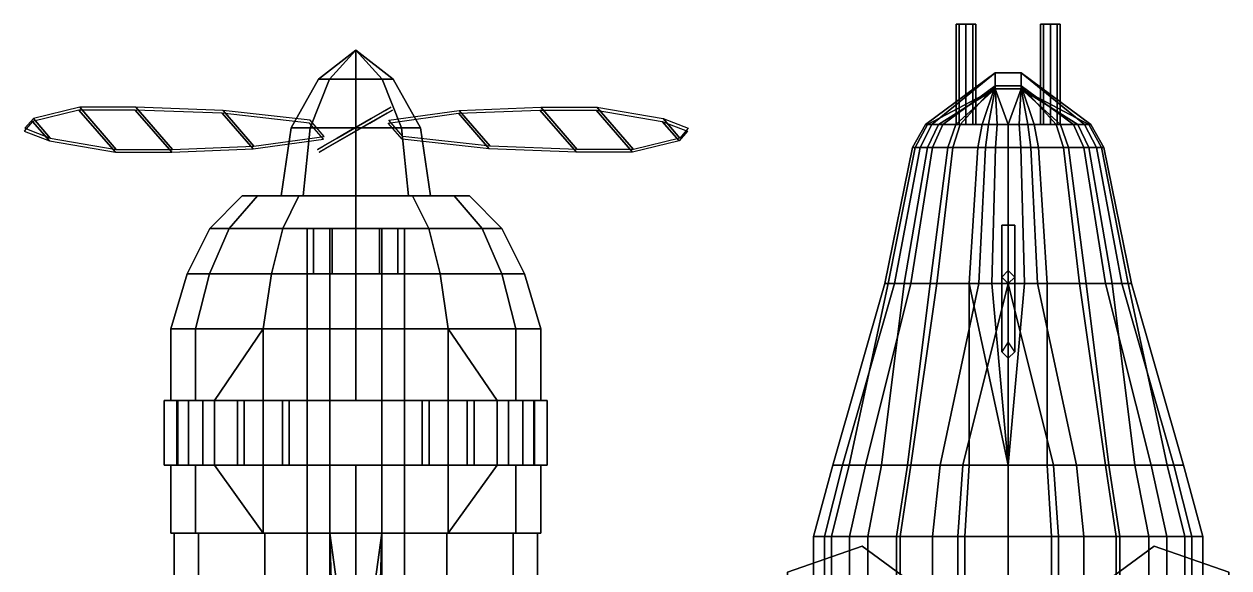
# Model space of a CAD drawing. Header units: millimetres. Extents: x -7.7 to 7.7, y -4.8 to 27.8.
# Drawn here: x -3.032 to 0.68, y 3.383 to 5.06 of the extents above; entities that cross this region are included whole.
import ezdxf

# ---------------------------------------------------------------- set-up
doc = ezdxf.new("R2010")
doc.units = ezdxf.units.MM
for name, color, linetype in [('blades', 2, 'Continuous'), ('prop', 1, 'Continuous'), ('wing1', 5, 'Continuous'), ('wing2', 1, 'Continuous')]:
    doc.layers.add(name, color=color, linetype=linetype)

msp = doc.modelspace()

# ---------------------------------------------------------------- linework, layer by layer
for points in [[(-0.1512, 5.06, -0.0488), (-0.16, 5.06, -0.07), (-0.16, 4.75, -0.07), (-0.1512, 4.75, -0.0488)], [(-0.16, 5.06, -0.07), (-0.1512, 5.06, -0.0912), (-0.1512, 4.75, -0.0912), (-0.16, 4.75, -0.07)], [(-0.1512, 5.06, -0.0488), (-0.13, 5.06, -0.1), (-0.1512, 5.06, -0.0912), (-0.16, 5.06, -0.07)], [(-0.13, 5.06, -0.04), (-0.1512, 5.06, -0.0488), (-0.1512, 4.75, -0.0488), (-0.13, 4.75, -0.04)], [(-0.1512, 5.06, -0.0912), (-0.13, 5.06, -0.1), (-0.13, 4.75, -0.1), (-0.1512, 4.75, -0.0912)], [(-0.13, 5.06, -0.04), (-0.1088, 5.06, -0.0912), (-0.13, 5.06, -0.1), (-0.1512, 5.06, -0.0488)], [(-0.1088, 5.06, -0.0488), (-0.13, 5.06, -0.04), (-0.13, 4.75, -0.04), (-0.1088, 4.75, -0.0488)], [(-0.13, 5.06, -0.1), (-0.1088, 5.06, -0.0912), (-0.1088, 4.75, -0.0912), (-0.13, 4.75, -0.1)], [(-0.1088, 5.06, -0.0488), (-0.1, 5.06, -0.07), (-0.1088, 5.06, -0.0912), (-0.13, 5.06, -0.04)], [(-0.1, 5.06, -0.07), (-0.1088, 5.06, -0.0488), (-0.1088, 4.75, -0.0488), (-0.1, 4.75, -0.07)], [(-0.1088, 5.06, -0.0912), (-0.1, 5.06, -0.07), (-0.1, 4.75, -0.07), (-0.1088, 4.75, -0.0912)], [(0.1088, 5.06, -0.0488), (0.1, 5.06, -0.07), (0.1, 4.75, -0.07), (0.1088, 4.75, -0.0488)], [(0.1, 5.06, -0.07), (0.1088, 5.06, -0.0912), (0.1088, 4.75, -0.0912), (0.1, 4.75, -0.07)], [(0.1088, 5.06, -0.0488), (0.13, 5.06, -0.1), (0.1088, 5.06, -0.0912), (0.1, 5.06, -0.07)], [(0.13, 5.06, -0.04), (0.1088, 5.06, -0.0488), (0.1088, 4.75, -0.0488), (0.13, 4.75, -0.04)], [(0.1088, 5.06, -0.0912), (0.13, 5.06, -0.1), (0.13, 4.75, -0.1), (0.1088, 4.75, -0.0912)], [(0.13, 5.06, -0.04), (0.1512, 5.06, -0.0912), (0.13, 5.06, -0.1), (0.1088, 5.06, -0.0488)], [(0.1512, 5.06, -0.0488), (0.13, 5.06, -0.04), (0.13, 4.75, -0.04), (0.1512, 4.75, -0.0488)], [(0.13, 5.06, -0.1), (0.1512, 5.06, -0.0912), (0.1512, 4.75, -0.0912), (0.13, 4.75, -0.1)], [(0.1512, 5.06, -0.0488), (0.16, 5.06, -0.07), (0.1512, 5.06, -0.0912), (0.13, 5.06, -0.04)], [(0.16, 5.06, -0.07), (0.1512, 5.06, -0.0488), (0.1512, 4.75, -0.0488), (0.16, 4.75, -0.07)], [(0.1512, 5.06, -0.0912), (0.16, 5.06, -0.07), (0.16, 4.75, -0.07), (0.1512, 4.75, -0.0912)], [(-0.04, 4.91, 0.05), (-0.04, 4.91, -0.11), (-0.255, 4.75, -0.1205), (-0.255, 4.75, -0.017)], [(-0.255, 4.75, -0.1205), (-0.04, 4.91, -0.11), (-0.04, 4.91, -0.11), (-0.2348, 4.75, -0.2068)], [(-0.2483, 4.75, 0.0463), (-0.04, 4.86, 0.15), (-0.04, 4.91, 0.05), (-0.255, 4.75, -0.017)], [(-0.04, 4.91, -0.11), (-0.04, 4.87, -0.24), (-0.2013, 4.75, -0.27), (-0.2348, 4.75, -0.2068)], [(0.04, 4.86, 0.15), (0.04, 4.91, 0.05), (-0.04, 4.91, 0.05), (-0.04, 4.86, 0.15)], [(0.04, 4.91, 0.05), (0.04, 4.91, -0.11), (-0.04, 4.91, -0.11), (-0.04, 4.91, 0.05)], [(0.04, 4.91, -0.11), (0.04, 4.87, -0.24), (-0.04, 4.87, -0.24), (-0.04, 4.91, -0.11)], [(0.2013, 4.75, -0.27), (0.04, 4.87, -0.24), (0.04, 4.91, -0.11), (0.2348, 4.75, -0.2067)], [(0.2348, 4.75, -0.2068), (0.04, 4.91, -0.11), (0.04, 4.91, -0.11), (0.255, 4.75, -0.1205)], [(0.255, 4.75, -0.017), (0.255, 4.75, -0.1205), (0.04, 4.91, -0.11), (0.04, 4.91, 0.05)], [(0.2483, 4.75, 0.0463), (0.255, 4.75, -0.017), (0.04, 4.91, 0.05), (0.04, 4.86, 0.15)], [(-0.04, 4.87, -0.24), (-0.1476, 4.75, -0.3275), (-0.2013, 4.75, -0.27), (-0.04, 4.87, -0.24)], [(-0.04, 4.87, -0.24), (-0.0805, 4.75, -0.3792), (-0.1476, 4.75, -0.3275), (-0.04, 4.87, -0.24)], [(-0.04, 4.87, -0.24), (-0.0336, 4.75, -0.3965), (-0.0805, 4.75, -0.3792), (-0.04, 4.87, -0.24)], [(0.04, 4.87, -0.24), (0.0335, 4.75, -0.3965), (-0.0336, 4.75, -0.3965), (-0.04, 4.87, -0.24)], [(0.04, 4.87, -0.24), (0.0805, 4.75, -0.3792), (0.0335, 4.75, -0.3965), (0.04, 4.87, -0.24)], [(0.04, 4.87, -0.24), (0.1476, 4.75, -0.3275), (0.0805, 4.75, -0.3792), (0.04, 4.87, -0.24)], [(0.04, 4.87, -0.24), (0.2013, 4.75, -0.27), (0.1476, 4.75, -0.3275), (0.04, 4.87, -0.24)], [(-0.2483, 4.75, 0.0463), (-0.2147, 4.75, 0.121), (-0.04, 4.86, 0.15), (-0.2483, 4.75, 0.0463)], [(-0.2147, 4.75, 0.121), (-0.161, 4.75, 0.19), (-0.04, 4.86, 0.15), (-0.2147, 4.75, 0.121)], [(-0.161, 4.75, 0.19), (-0.0604, 4.75, 0.2418), (-0.04, 4.86, 0.15), (-0.161, 4.75, 0.19)], [(-0.0604, 4.75, 0.2417), (0, 4.75, 0.2532), (-0.04, 4.86, 0.15), (-0.0604, 4.75, 0.2417)], [(0, 4.75, 0.2532), (0.04, 4.86, 0.15), (-0.04, 4.86, 0.15), (0, 4.75, 0.2532)], [(0, 4.75, 0.2532), (0.0604, 4.75, 0.2418), (0.04, 4.86, 0.15), (0, 4.75, 0.2532)], [(0.0604, 4.75, 0.2418), (0.161, 4.75, 0.19), (0.04, 4.86, 0.15), (0.0604, 4.75, 0.2418)], [(0.161, 4.75, 0.19), (0.2147, 4.75, 0.121), (0.04, 4.86, 0.15), (0.161, 4.75, 0.19)], [(0.2147, 4.75, 0.121), (0.2483, 4.75, 0.0463), (0.04, 4.86, 0.15), (0.2147, 4.75, 0.121)], [(-0.2949, 4.68, -0.123), (-0.255, 4.75, -0.1205), (-0.2348, 4.75, -0.2067), (-0.2716, 4.68, -0.2226)], [(-0.2949, 4.68, -0.0034), (-0.255, 4.75, -0.017), (-0.255, 4.75, -0.1205), (-0.2949, 4.68, -0.123)], [(-0.2871, 4.68, 0.0696), (-0.2483, 4.75, 0.0463), (-0.255, 4.75, -0.017), (-0.2949, 4.68, -0.0034)], [(-0.2483, 4.68, 0.1559), (-0.2147, 4.75, 0.121), (-0.2483, 4.75, 0.0463), (-0.2871, 4.68, 0.0696)], [(-0.2716, 4.68, -0.2226), (-0.2348, 4.75, -0.2067), (-0.2013, 4.75, -0.27), (-0.2328, 4.68, -0.2956)], [(-0.1862, 4.68, 0.2356), (-0.161, 4.75, 0.19), (-0.2147, 4.75, 0.121), (-0.2483, 4.68, 0.1559)], [(-0.2328, 4.68, -0.2956), (-0.2013, 4.75, -0.27), (-0.1476, 4.75, -0.3275), (-0.1707, 4.68, -0.362)], [(-0.0698, 4.68, 0.2954), (-0.0604, 4.75, 0.2417), (-0.161, 4.75, 0.19), (-0.1862, 4.68, 0.2356)], [(-0.1707, 4.68, -0.362), (-0.1476, 4.75, -0.3275), (-0.0805, 4.75, -0.3792), (-0.0931, 4.68, -0.4218)], [(-0.0931, 4.68, -0.4218), (-0.0805, 4.75, -0.3792), (-0.0336, 4.75, -0.3965), (-0.0388, 4.68, -0.4417)], [(0, 4.68, 0.3086), (0, 4.75, 0.2533), (-0.0604, 4.75, 0.2417), (-0.0698, 4.68, 0.2954)], [(-0.0388, 4.68, -0.4417), (-0.0336, 4.75, -0.3965), (0.0335, 4.75, -0.3965), (0.0388, 4.68, -0.4417)], [(0.0698, 4.68, 0.2954), (0.0604, 4.75, 0.2418), (0, 4.75, 0.2533), (0, 4.68, 0.3086)], [(0.0388, 4.68, -0.4417), (0.0335, 4.75, -0.3965), (0.0805, 4.75, -0.3792), (0.0931, 4.68, -0.4218)], [(0.1862, 4.68, 0.2356), (0.161, 4.75, 0.19), (0.0604, 4.75, 0.2418), (0.0698, 4.68, 0.2954)], [(0.0931, 4.68, -0.4218), (0.0805, 4.75, -0.3792), (0.1476, 4.75, -0.3275), (0.1707, 4.68, -0.362)], [(0.1707, 4.68, -0.362), (0.1476, 4.75, -0.3275), (0.2013, 4.75, -0.27), (0.2328, 4.68, -0.2956)], [(0.2483, 4.68, 0.1559), (0.2147, 4.75, 0.121), (0.161, 4.75, 0.19), (0.1862, 4.68, 0.2356)], [(0.2328, 4.68, -0.2956), (0.2013, 4.75, -0.27), (0.2348, 4.75, -0.2067), (0.2716, 4.68, -0.2226)], [(0.2871, 4.68, 0.0696), (0.2483, 4.75, 0.0463), (0.2147, 4.75, 0.121), (0.2483, 4.68, 0.1559)], [(0.2716, 4.68, -0.2226), (0.2348, 4.75, -0.2067), (0.255, 4.75, -0.1205), (0.2949, 4.68, -0.123)], [(0.2949, 4.68, -0.0034), (0.255, 4.75, -0.017), (0.2483, 4.75, 0.0463), (0.2871, 4.68, 0.0696)], [(0.2949, 4.68, -0.123), (0.255, 4.75, -0.1205), (0.255, 4.75, -0.017), (0.2949, 4.68, -0.0034)], [(-0.2949, 4.68, -0.0034), (-0.38, 4.26, 0.04), (-0.37, 4.26, 0.15), (-0.2871, 4.68, 0.0696)], [(-0.2949, 4.68, -0.123), (-0.38, 4.26, -0.14), (-0.38, 4.26, 0.04), (-0.2949, 4.68, -0.0034)], [(-0.2716, 4.68, -0.2226), (-0.35, 4.26, -0.29), (-0.38, 4.26, -0.14), (-0.2949, 4.68, -0.123)], [(-0.2871, 4.68, 0.0696), (-0.37, 4.26, 0.15), (-0.32, 4.26, 0.28), (-0.2483, 4.68, 0.1559)], [(-0.2328, 4.68, -0.2956), (-0.3, 4.26, -0.4), (-0.35, 4.26, -0.29), (-0.2716, 4.68, -0.2226)], [(-0.2483, 4.68, 0.1559), (-0.32, 4.26, 0.28), (-0.24, 4.26, 0.4), (-0.1862, 4.68, 0.2356)], [(-0.1707, 4.68, -0.362), (-0.22, 4.26, -0.5), (-0.3, 4.26, -0.4), (-0.2328, 4.68, -0.2956)], [(-0.1862, 4.68, 0.2356), (-0.24, 4.26, 0.4), (-0.09, 4.26, 0.49), (-0.0698, 4.68, 0.2954)], [(-0.0931, 4.68, -0.4218), (-0.12, 4.26, -0.59), (-0.22, 4.26, -0.5), (-0.1707, 4.68, -0.362)], [(-0.0388, 4.68, -0.4417), (-0.05, 4.26, -0.62), (-0.12, 4.26, -0.59), (-0.0931, 4.68, -0.4218)], [(-0.0698, 4.68, 0.2954), (-0.09, 4.26, 0.49), (0, 4.26, 0.51), (0, 4.68, 0.3086)], [(0.0388, 4.68, -0.4417), (0.05, 4.26, -0.62), (-0.05, 4.26, -0.62), (-0.0388, 4.68, -0.4417)], [(0, 4.68, 0.3086), (0, 4.26, 0.51), (0.09, 4.26, 0.49), (0.0698, 4.68, 0.2954)], [(0.0931, 4.68, -0.4218), (0.12, 4.26, -0.59), (0.05, 4.26, -0.62), (0.0388, 4.68, -0.4417)], [(0.0698, 4.68, 0.2954), (0.09, 4.26, 0.49), (0.24, 4.26, 0.4), (0.1862, 4.68, 0.2356)], [(0.1707, 4.68, -0.362), (0.22, 4.26, -0.5), (0.12, 4.26, -0.59), (0.0931, 4.68, -0.4218)], [(0.2328, 4.68, -0.2956), (0.3, 4.26, -0.4), (0.22, 4.26, -0.5), (0.1707, 4.68, -0.362)], [(0.1862, 4.68, 0.2356), (0.24, 4.26, 0.4), (0.32, 4.26, 0.28), (0.2483, 4.68, 0.1559)], [(0.2716, 4.68, -0.2226), (0.35, 4.26, -0.29), (0.3, 4.26, -0.4), (0.2328, 4.68, -0.2956)], [(0.2483, 4.68, 0.1559), (0.32, 4.26, 0.28), (0.37, 4.26, 0.15), (0.2871, 4.68, 0.0696)], [(0.2949, 4.68, -0.123), (0.38, 4.26, -0.14), (0.35, 4.26, -0.29), (0.2716, 4.68, -0.2226)], [(0.2871, 4.68, 0.0696), (0.37, 4.26, 0.15), (0.38, 4.26, 0.04), (0.2949, 4.68, -0.0034)], [(0.2949, 4.68, -0.0034), (0.38, 4.26, 0.04), (0.38, 4.26, -0.14), (0.2949, 4.68, -0.123)], [(0, 4.44, 0.69), (-0.02, 4.44, 0.67), (-0.02, 4.05, 0.67), (0, 4.03, 0.69)], [(-0.02, 4.44, 0.67), (0, 4.44, 0.65), (0, 4.08, 0.65), (-0.02, 4.05, 0.67)], [(0.02, 4.44, 0.67), (0, 4.44, 0.65), (-0.02, 4.44, 0.67), (0, 4.44, 0.69)], [(0.02, 4.44, 0.67), (0, 4.44, 0.69), (0, 4.03, 0.69), (0.02, 4.05, 0.67)], [(0, 4.44, 0.65), (0.02, 4.44, 0.67), (0.02, 4.05, 0.67), (0, 4.08, 0.65)], [(0, 4.3, 0.49), (-0.02, 4.28, 0.48), (-0.02, 4.28, 0.67), (0, 4.3, 0.65)], [(-0.02, 4.28, 0.48), (0, 4.26, 0.51), (0, 4.26, 0.65), (-0.02, 4.28, 0.67)], [(0.02, 4.28, 0.48), (0, 4.3, 0.49), (0, 4.3, 0.65), (0.02, 4.28, 0.67)], [(0, 4.26, 0.51), (0.02, 4.28, 0.48), (0.02, 4.28, 0.67), (0, 4.26, 0.65)], [(-0.38, 4.26, -0.14), (-0.54, 3.7, -0.1022), (-0.54, 3.7, 0.3983), (-0.38, 4.26, 0.04)], [(-0.35, 4.26, -0.29), (-0.51, 3.7, -0.2403), (-0.54, 3.7, -0.1022), (-0.38, 4.26, -0.14)], [(-0.38, 4.26, 0.04), (-0.54, 3.7, 0.3983), (-0.49, 3.7, 0.5623), (-0.37, 4.26, 0.15)], [(-0.3, 4.26, -0.4), (-0.44, 3.7, -0.4042), (-0.51, 3.7, -0.2403), (-0.35, 4.26, -0.29)], [(-0.37, 4.26, 0.15), (-0.49, 3.7, 0.5623), (-0.39, 3.7, 0.7435), (-0.32, 4.26, 0.28)], [(-0.22, 4.26, -0.5), (-0.3, 3.7, -0.5682), (-0.44, 3.7, -0.4042), (-0.3, 4.26, -0.4)], [(-0.32, 4.26, 0.28), (-0.39, 3.7, 0.7435), (-0.31, 3.7, 0.8385), (-0.24, 4.26, 0.4)], [(-0.24, 4.26, 0.4), (-0.31, 3.7, 0.8385), (-0.21, 3.7, 0.8989), (-0.09, 4.26, 0.49)], [(-0.12, 4.26, -0.59), (-0.12, 3.7, -0.6804), (-0.3, 3.7, -0.5682), (-0.22, 4.26, -0.5)], [(-0.09, 4.26, 0.49), (-0.21, 3.7, 0.8989), (-0.14, 3.7, 0.9248), (0, 4.26, 0.51)], [(0, 4.26, 0.51), (-0.14, 3.7, 0.9248), (0, 3.7, 0.9507), (0, 4.26, 0.51)], [(-0.12, 4.26, -0.59), (0, 3.7, -0.689), (-0.12, 3.7, -0.6804), (-0.12, 4.26, -0.59)], [(-0.12, 4.26, -0.59), (-0.05, 4.26, -0.62), (0, 3.7, -0.689), (-0.12, 4.26, -0.59)], [(-0.05, 4.26, -0.62), (0.05, 4.26, -0.62), (0, 3.7, -0.689), (-0.05, 4.26, -0.62)], [(0.12, 4.26, -0.59), (0.12, 3.7, -0.6804), (0, 3.7, -0.689), (0.05, 4.26, -0.62)], [(0, 4.26, 0.51), (0.14, 3.7, 0.9248), (0.21, 3.7, 0.8989), (0.09, 4.26, 0.49)], [(0, 4.26, 0.51), (0, 3.7, 0.9507), (0.14, 3.7, 0.9248), (0, 4.26, 0.51)], [(0.09, 4.26, 0.49), (0.21, 3.7, 0.8989), (0.31, 3.7, 0.8385), (0.24, 4.26, 0.4)], [(0.22, 4.26, -0.5), (0.3, 3.7, -0.5682), (0.12, 3.7, -0.6804), (0.12, 4.26, -0.59)], [(0.3, 4.26, -0.4), (0.44, 3.7, -0.4042), (0.3, 3.7, -0.5682), (0.22, 4.26, -0.5)], [(0.24, 4.26, 0.4), (0.31, 3.7, 0.8385), (0.39, 3.7, 0.7435), (0.32, 4.26, 0.28)], [(0.35, 4.26, -0.29), (0.51, 3.7, -0.2403), (0.44, 3.7, -0.4042), (0.3, 4.26, -0.4)], [(0.32, 4.26, 0.28), (0.39, 3.7, 0.7435), (0.49, 3.7, 0.5623), (0.37, 4.26, 0.15)], [(0.38, 4.26, -0.14), (0.54, 3.7, -0.1022), (0.51, 3.7, -0.2403), (0.35, 4.26, -0.29)], [(0.37, 4.26, 0.15), (0.49, 3.7, 0.5623), (0.54, 3.7, 0.3983), (0.38, 4.26, 0.04)], [(0.38, 4.26, 0.04), (0.54, 3.7, 0.3983), (0.54, 3.7, -0.1022), (0.38, 4.26, -0.14)], [(-0.5994, 3.48, 0.4072), (-0.54, 3.7, 0.3983), (-0.54, 3.7, -0.1022), (-0.5994, 3.48, -0.1177)], [(-0.5994, 3.48, -0.1177), (-0.54, 3.7, -0.1022), (-0.51, 3.7, -0.2403), (-0.5661, 3.48, -0.2625)], [(-0.5439, 3.48, 0.5792), (-0.49, 3.7, 0.5623), (-0.54, 3.7, 0.3983), (-0.5994, 3.48, 0.4072)], [(-0.5661, 3.48, -0.2625), (-0.51, 3.7, -0.2403), (-0.44, 3.7, -0.4042), (-0.4884, 3.48, -0.4344)], [(-0.4329, 3.48, 0.7692), (-0.39, 3.7, 0.7435), (-0.49, 3.7, 0.5623), (-0.5439, 3.48, 0.5792)], [(-0.4884, 3.48, -0.4344), (-0.44, 3.7, -0.4042), (-0.3, 3.7, -0.5682), (-0.333, 3.48, -0.6064)], [(-0.3441, 3.48, 0.8688), (-0.31, 3.7, 0.8385), (-0.39, 3.7, 0.7435), (-0.4329, 3.48, 0.7692)], [(-0.2331, 3.48, 0.9322), (-0.21, 3.7, 0.8989), (-0.31, 3.7, 0.8385), (-0.3441, 3.48, 0.8688)], [(-0.333, 3.48, -0.6064), (-0.3, 3.7, -0.5682), (-0.12, 3.7, -0.6804), (-0.1332, 3.48, -0.724)], [(-0.1554, 3.48, 0.9593), (-0.14, 3.7, 0.9248), (-0.21, 3.7, 0.8989), (-0.2331, 3.48, 0.9322)], [(0, 3.48, 0.9865), (0, 3.7, 0.9507), (-0.14, 3.7, 0.9248), (-0.1554, 3.48, 0.9593)], [(-0.1332, 3.48, -0.724), (-0.12, 3.7, -0.6804), (0, 3.7, -0.689), (0, 3.48, -0.7331)], [(0, 3.48, -0.7331), (0, 3.7, -0.689), (0.12, 3.7, -0.6804), (0.1332, 3.48, -0.724)], [(0.1554, 3.48, 0.9593), (0.14, 3.7, 0.9248), (0, 3.7, 0.9507), (0, 3.48, 0.9865)], [(0.1332, 3.48, -0.724), (0.12, 3.7, -0.6804), (0.3, 3.7, -0.5682), (0.333, 3.48, -0.6064)], [(0.2331, 3.48, 0.9322), (0.21, 3.7, 0.8989), (0.14, 3.7, 0.9248), (0.1554, 3.48, 0.9593)], [(0.3441, 3.48, 0.8688), (0.31, 3.7, 0.8385), (0.21, 3.7, 0.8989), (0.2331, 3.48, 0.9322)], [(0.333, 3.48, -0.6064), (0.3, 3.7, -0.5682), (0.44, 3.7, -0.4042), (0.4884, 3.48, -0.4344)], [(0.4329, 3.48, 0.7692), (0.39, 3.7, 0.7435), (0.31, 3.7, 0.8385), (0.3441, 3.48, 0.8688)], [(0.5439, 3.48, 0.5792), (0.49, 3.7, 0.5623), (0.39, 3.7, 0.7435), (0.4329, 3.48, 0.7692)], [(0.4884, 3.48, -0.4344), (0.44, 3.7, -0.4042), (0.51, 3.7, -0.2403), (0.5661, 3.48, -0.2625)], [(0.5994, 3.48, 0.4072), (0.54, 3.7, 0.3983), (0.49, 3.7, 0.5623), (0.5439, 3.48, 0.5792)], [(0.5661, 3.48, -0.2625), (0.51, 3.7, -0.2403), (0.54, 3.7, -0.1022), (0.5994, 3.48, -0.1177)], [(0.5994, 3.48, -0.1177), (0.54, 3.7, -0.1022), (0.54, 3.7, 0.3983), (0.5994, 3.48, 0.4072)], [(-0.5994, 3.48, -0.1177), (-0.5994, 2.99, -0.13), (-0.5994, 2.99, 0.45), (-0.5994, 3.48, 0.4072)], [(-0.5661, 3.48, -0.2625), (-0.5661, 2.99, -0.29), (-0.5994, 2.99, -0.13), (-0.5994, 3.48, -0.1177)], [(-0.5994, 3.48, 0.4072), (-0.5994, 2.99, 0.45), (-0.5439, 2.99, 0.64), (-0.5439, 3.48, 0.5792)], [(-0.4884, 3.48, -0.4344), (-0.4884, 2.99, -0.48), (-0.5661, 2.99, -0.29), (-0.5661, 3.48, -0.2625)], [(-0.5439, 3.48, 0.5792), (-0.5439, 2.99, 0.64), (-0.4329, 2.99, 0.85), (-0.4329, 3.48, 0.7692)], [(-0.333, 3.48, -0.6064), (-0.333, 2.99, -0.67), (-0.4884, 2.99, -0.48), (-0.4884, 3.48, -0.4344)], [(-0.4329, 3.48, 0.7692), (-0.4329, 2.99, 0.85), (-0.3441, 2.99, 0.96), (-0.3441, 3.48, 0.8688)], [(-0.3441, 3.48, 0.8688), (-0.3441, 2.99, 0.96), (-0.2331, 2.99, 1.03), (-0.2331, 3.48, 0.9322)], [(-0.1332, 3.48, -0.724), (-0.1332, 2.99, -0.8), (-0.333, 2.99, -0.67), (-0.333, 3.48, -0.6064)], [(-0.2331, 3.48, 0.9322), (-0.2331, 2.99, 1.03), (-0.1554, 2.99, 1.06), (-0.1554, 3.48, 0.9593)], [(-0.1554, 3.48, 0.9593), (-0.1554, 2.99, 1.06), (0, 2.99, 1.09), (0, 3.48, 0.9865)], [(0, 3.48, -0.7331), (0, 2.99, -0.81), (-0.1332, 2.99, -0.8), (-0.1332, 3.48, -0.724)], [(0.1332, 3.48, -0.724), (0.1332, 2.99, -0.8), (0, 2.99, -0.81), (0, 3.48, -0.7331)], [(0, 3.48, 0.9865), (0, 2.99, 1.09), (0.1554, 2.99, 1.06), (0.1554, 3.48, 0.9593)], [(0.333, 3.48, -0.6064), (0.333, 2.99, -0.67), (0.1332, 2.99, -0.8), (0.1332, 3.48, -0.724)], [(0.1554, 3.48, 0.9593), (0.1554, 2.99, 1.06), (0.2331, 2.99, 1.03), (0.2331, 3.48, 0.9322)], [(0.2331, 3.48, 0.9322), (0.2331, 2.99, 1.03), (0.3441, 2.99, 0.96), (0.3441, 3.48, 0.8688)], [(0.4884, 3.48, -0.4344), (0.4884, 2.99, -0.48), (0.333, 2.99, -0.67), (0.333, 3.48, -0.6064)], [(0.3441, 3.48, 0.8688), (0.3441, 2.99, 0.96), (0.4329, 2.99, 0.85), (0.4329, 3.48, 0.7692)], [(0.4329, 3.48, 0.7692), (0.4329, 2.99, 0.85), (0.5439, 2.99, 0.64), (0.5439, 3.48, 0.5792)], [(0.5661, 3.48, -0.2625), (0.5661, 2.99, -0.29), (0.4884, 2.99, -0.48), (0.4884, 3.48, -0.4344)], [(0.5439, 3.48, 0.5792), (0.5439, 2.99, 0.64), (0.5994, 2.99, 0.45), (0.5994, 3.48, 0.4072)], [(0.5994, 3.48, -0.1177), (0.5994, 2.99, -0.13), (0.5661, 2.99, -0.29), (0.5661, 3.48, -0.2625)], [(0.5994, 3.48, 0.4072), (0.5994, 2.99, 0.45), (0.5994, 2.99, -0.13), (0.5994, 3.48, -0.1177)]]:
    msp.add_3dface(points)
at = {"layer": 'blades'}
for points in [[(-2.7505, 4.665, -0.5575), (-2.863, 4.795, -0.3625), (-3.0059, 4.76, -0.515), (-2.954, 4.7, -0.605)], [(-2.748, 4.6737, -0.5618), (-2.8605, 4.8037, -0.3668), (-3.0034, 4.7687, -0.5193), (-2.9515, 4.7087, -0.6093)], [(-2.5772, 4.665, -0.4575), (-2.6898, 4.795, -0.2625), (-2.863, 4.795, -0.3625), (-2.7505, 4.665, -0.5575)], [(-2.5747, 4.6737, -0.4618), (-2.6873, 4.8037, -0.2668), (-2.8605, 4.8037, -0.3668), (-2.748, 4.6737, -0.5618)], [(-2.3261, 4.675, -0.2925), (-2.4214, 4.785, -0.1275), (-2.6898, 4.795, -0.2625), (-2.5772, 4.665, -0.4575)], [(-2.3236, 4.6837, -0.2968), (-2.4189, 4.7937, -0.1318), (-2.6873, 4.8037, -0.2668), (-2.5747, 4.6737, -0.4618)], [(-2.1071, 4.7137, -0.1118), (-2.1504, 4.7637, -0.0368), (-2.4189, 4.7937, -0.1318), (-2.3236, 4.6837, -0.2968)], [(-2.1276, 4.6737, 0.72), (-1.9024, 4.8037, 0.72), (-1.9024, 4.8037, 0.92), (-2.1276, 4.6737, 0.92)], [(-2.1103, 4.6837, 0.42), (-1.9197, 4.7937, 0.42), (-1.9024, 4.8037, 0.72), (-2.1276, 4.6737, 0.72)], [(-2.1276, 4.6737, 0.92), (-1.9024, 4.8037, 0.92), (-1.963, 4.7687, 1.12), (-2.067, 4.7087, 1.12)], [(-2.1053, 4.675, 0.42), (-1.9147, 4.785, 0.42), (-1.8974, 4.795, 0.72), (-2.1226, 4.665, 0.72)], [(-2.1226, 4.665, 0.72), (-1.8974, 4.795, 0.72), (-1.8974, 4.795, 0.92), (-2.1226, 4.665, 0.92)], [(-2.1226, 4.665, 0.92), (-1.8974, 4.795, 0.92), (-1.958, 4.76, 1.12), (-2.062, 4.7, 1.12)], [(-2.0583, 4.7137, 0.14), (-1.9717, 4.7637, 0.14), (-1.9197, 4.7937, 0.42), (-2.1103, 4.6837, 0.42)], [(-1.8646, 4.7137, -0.0282), (-1.9079, 4.7637, -0.1032), (-1.6914, 4.7937, -0.2882), (-1.5961, 4.6837, -0.1232)], [(-1.5986, 4.675, -0.1275), (-1.6939, 4.785, -0.2925), (-1.4428, 4.795, -0.4575), (-1.3302, 4.665, -0.2625)], [(-1.5961, 4.6837, -0.1232), (-1.6914, 4.7937, -0.2882), (-1.4403, 4.8037, -0.4532), (-1.3277, 4.6737, -0.2582)], [(-1.3302, 4.665, -0.2625), (-1.4428, 4.795, -0.4575), (-1.2695, 4.795, -0.5575), (-1.157, 4.665, -0.3625)], [(-1.3277, 4.6737, -0.2582), (-1.4403, 4.8037, -0.4532), (-1.267, 4.8037, -0.5532), (-1.1545, 4.6737, -0.3582)], [(-1.157, 4.665, -0.3625), (-1.2695, 4.795, -0.5575), (-1.066, 4.76, -0.605), (-1.0141, 4.7, -0.515)], [(-1.1545, 4.6737, -0.3582), (-1.267, 4.8037, -0.5532), (-1.0635, 4.7687, -0.6007), (-1.0116, 4.7087, -0.5107)], [(-2.954, 4.7, -0.605), (-3.0059, 4.76, -0.515), (-3.0319, 4.73, -0.59)], [(-2.9515, 4.7087, -0.6093), (-3.0034, 4.7687, -0.5193), (-3.0294, 4.7387, -0.5943)], [(-2.1096, 4.705, -0.1075), (-2.1529, 4.755, -0.0325), (-2.4214, 4.785, -0.1275), (-2.3261, 4.675, -0.2925)], [(-2.0533, 4.705, 0.14), (-1.9667, 4.755, 0.14), (-1.9147, 4.785, 0.42), (-2.1053, 4.675, 0.42)], [(-2.067, 4.7087, 1.12), (-1.963, 4.7687, 1.12), (-2.015, 4.7387, 1.18)], [(-2.062, 4.7, 1.12), (-1.958, 4.76, 1.12), (-2.01, 4.73, 1.18)], [(-1.8671, 4.705, -0.0325), (-1.9104, 4.755, -0.1075), (-1.6939, 4.785, -0.2925), (-1.5986, 4.675, -0.1275)], [(-1.0141, 4.7, -0.515), (-1.066, 4.76, -0.605), (-0.9881, 4.73, -0.59)], [(-1.0116, 4.7087, -0.5107), (-1.0635, 4.7687, -0.6007), (-0.9856, 4.7387, -0.5857)]]:
    msp.add_3dface(points, dxfattribs=at)
at = {"layer": 'prop'}
for points in [[(-2.01, 4.98), (-2.125, 4.89), (-2.0913, 4.89, 0.0813), (-2.01, 4.98)], [(-2.01, 4.98), (-2.0913, 4.89, -0.0813), (-2.125, 4.89), (-2.01, 4.98)], [(-2.01, 4.98), (-2.0913, 4.89, 0.0813), (-2.01, 4.89, 0.115), (-2.01, 4.98)], [(-2.01, 4.98), (-2.01, 4.89, -0.115), (-2.0913, 4.89, -0.0813), (-2.01, 4.98)], [(-2.01, 4.98), (-2.01, 4.89, 0.115), (-1.9287, 4.89, 0.0813), (-2.01, 4.98)], [(-2.01, 4.98), (-1.9287, 4.89, 0.0813), (-1.895, 4.89), (-2.01, 4.98)], [(-2.01, 4.98), (-1.895, 4.89), (-1.9287, 4.89, -0.0813), (-2.01, 4.98)], [(-2.01, 4.98), (-1.9287, 4.89, -0.0813), (-2.01, 4.89, -0.115), (-2.01, 4.98)], [(-2.125, 4.89), (-2.2092, 4.74), (-2.1508, 4.74, 0.1408), (-2.0913, 4.89, 0.0813)], [(-2.0913, 4.89, -0.0813), (-2.1508, 4.74, -0.1408), (-2.2092, 4.74), (-2.125, 4.89)], [(-2.0913, 4.89, 0.0813), (-2.1508, 4.74, 0.1408), (-2.01, 4.74, 0.1992), (-2.01, 4.89, 0.115)], [(-2.01, 4.89, -0.115), (-2.01, 4.74, -0.1992), (-2.1508, 4.74, -0.1408), (-2.0913, 4.89, -0.0813)], [(-2.01, 4.89, 0.115), (-2.01, 4.74, 0.1992), (-1.8692, 4.74, 0.1408), (-1.9287, 4.89, 0.0813)], [(-1.9287, 4.89, -0.0813), (-1.8692, 4.74, -0.1408), (-2.01, 4.74, -0.1992), (-2.01, 4.89, -0.115)], [(-1.9287, 4.89, 0.0813), (-1.8692, 4.74, 0.1408), (-1.8108, 4.74), (-1.895, 4.89)], [(-1.895, 4.89), (-1.8108, 4.74), (-1.8692, 4.74, -0.1408), (-1.9287, 4.89, -0.0813)], [(-2.2092, 4.74), (-2.24, 4.53), (-2.1726, 4.53, 0.1626), (-2.1508, 4.74, 0.1408)], [(-2.1508, 4.74, -0.1408), (-2.1726, 4.53, -0.1626), (-2.24, 4.53), (-2.2092, 4.74)], [(-2.1508, 4.74, 0.1408), (-2.1726, 4.53, 0.1626), (-2.01, 4.53, 0.23), (-2.01, 4.74, 0.1992)], [(-2.01, 4.74, -0.1992), (-2.01, 4.53, -0.23), (-2.1726, 4.53, -0.1626), (-2.1508, 4.74, -0.1408)], [(-2.01, 4.74, 0.1992), (-2.01, 4.53, 0.23), (-1.8474, 4.53, 0.1626), (-1.8692, 4.74, 0.1408)], [(-1.8692, 4.74, -0.1408), (-1.8474, 4.53, -0.1626), (-2.01, 4.53, -0.23), (-2.01, 4.74, -0.1992)], [(-1.8692, 4.74, 0.1408), (-1.8474, 4.53, 0.1626), (-1.78, 4.53), (-1.8108, 4.74)], [(-1.8108, 4.74), (-1.78, 4.53), (-1.8474, 4.53, -0.1626), (-1.8692, 4.74, -0.1408)]]:
    msp.add_3dface(points, dxfattribs=at)
at = {"layer": 'wing1'}
for points in [[(-2.3131, 4.53, 0.175), (-2.36, 4.53), (-2.46, 4.43), (-2.3997, 4.43, 0.225)], [(-2.36, 4.53), (-2.3131, 4.53, -0.175), (-2.3997, 4.43, -0.225), (-2.46, 4.43)], [(-2.185, 4.53, 0.3031), (-2.3131, 4.53, 0.175), (-2.3997, 4.43, 0.225), (-2.235, 4.43, 0.3897)], [(-2.3131, 4.53, -0.175), (-2.185, 4.53, -0.3031), (-2.235, 4.43, -0.3897), (-2.3997, 4.43, -0.225)], [(-2.24, 4.53), (-2.36, 4.53), (-2.3131, 4.53, 0.175), (-2.1726, 4.53, 0.1626)], [(-2.1726, 4.53, -0.1626), (-2.3131, 4.53, -0.175), (-2.36, 4.53), (-2.24, 4.53)], [(-2.1726, 4.53, 0.1626), (-2.1726, 4.53, 0.1626), (-2.3131, 4.53, 0.175), (-2.185, 4.53, 0.3031)], [(-2.1726, 4.53, -0.1626), (-2.1726, 4.53, -0.1626), (-2.185, 4.53, -0.3031), (-2.3131, 4.53, -0.175)], [(-2.01, 4.53, 0.35), (-2.185, 4.53, 0.3031), (-2.235, 4.43, 0.3897), (-2.01, 4.43, 0.45)], [(-2.185, 4.53, -0.3031), (-2.01, 4.53, -0.35), (-2.01, 4.43, -0.45), (-2.235, 4.43, -0.3897)], [(-2.1726, 4.53, 0.1626), (-2.185, 4.53, 0.3031), (-2.01, 4.53, 0.35), (-2.01, 4.53, 0.23)], [(-2.01, 4.53, -0.23), (-2.01, 4.53, -0.35), (-2.185, 4.53, -0.3031), (-2.1726, 4.53, -0.1626)], [(-1.835, 4.53, 0.3031), (-2.01, 4.53, 0.35), (-2.01, 4.43, 0.45), (-1.785, 4.43, 0.3897)], [(-2.01, 4.53, -0.35), (-1.835, 4.53, -0.3031), (-1.785, 4.43, -0.3897), (-2.01, 4.43, -0.45)], [(-2.01, 4.53, 0.23), (-2.01, 4.53, 0.35), (-1.835, 4.53, 0.3031), (-1.8474, 4.53, 0.1626)], [(-1.8474, 4.53, -0.1626), (-1.835, 4.53, -0.3031), (-2.01, 4.53, -0.35), (-2.01, 4.53, -0.23)], [(-1.8474, 4.53, -0.1626), (-1.8474, 4.53, -0.1626), (-1.7069, 4.53, -0.175), (-1.835, 4.53, -0.3031)], [(-1.78, 4.53), (-1.66, 4.53), (-1.7069, 4.53, -0.175), (-1.8474, 4.53, -0.1626)], [(-1.8474, 4.53, 0.1626), (-1.7069, 4.53, 0.175), (-1.66, 4.53), (-1.78, 4.53)], [(-1.8474, 4.53, 0.1626), (-1.8474, 4.53, 0.1626), (-1.835, 4.53, 0.3031), (-1.7069, 4.53, 0.175)], [(-1.7069, 4.53, 0.175), (-1.835, 4.53, 0.3031), (-1.785, 4.43, 0.3897), (-1.6203, 4.43, 0.225)], [(-1.835, 4.53, -0.3031), (-1.7069, 4.53, -0.175), (-1.6203, 4.43, -0.225), (-1.785, 4.43, -0.3897)], [(-1.66, 4.53), (-1.7069, 4.53, 0.175), (-1.6203, 4.43, 0.225), (-1.56, 4.43)], [(-1.7069, 4.53, -0.175), (-1.66, 4.53), (-1.56, 4.43), (-1.6203, 4.43, -0.225)], [(-2.4603, 4.29, -0.26), (-2.53, 4.29), (-2.46, 4.43), (-2.3997, 4.43, -0.225)], [(-2.53, 4.29), (-2.4603, 4.29, 0.26), (-2.3997, 4.43, 0.225), (-2.46, 4.43)], [(-2.27, 4.29, -0.4503), (-2.4603, 4.29, -0.26), (-2.3997, 4.43, -0.225), (-2.235, 4.43, -0.3897)], [(-2.4603, 4.29, 0.26), (-2.27, 4.29, 0.4503), (-2.235, 4.43, 0.3897), (-2.3997, 4.43, 0.225)], [(-2.16, 4.29, -0.4798), (-2.27, 4.29, -0.4503), (-2.235, 4.43, -0.3897), (-2.16, 4.43, -0.4098)], [(-2.27, 4.29, 0.4503), (-2.01, 4.29, 0.52), (-2.01, 4.43, 0.45), (-2.235, 4.43, 0.3897)], [(-2.16, 4.43, -0.63), (-2.09, 4.43, -0.74), (-2.09, 4.29, -0.78), (-2.16, 4.29, -0.67)], [(-2.16, 4.43, -0.4098), (-2.16, 4.43, -0.63), (-2.16, 4.29, -0.67), (-2.16, 4.29, -0.4798)], [(-2.14, 4.43, -0.63), (-2.0827, 4.43, -0.72), (-2.09, 4.43, -0.74), (-2.16, 4.43, -0.63)], [(-2.14, 4.43, -0.4152), (-2.14, 4.43, -0.63), (-2.16, 4.43, -0.63), (-2.16, 4.43, -0.4098)], [(-2.14, 4.29, -0.67), (-2.0827, 4.29, -0.76), (-2.0827, 4.43, -0.72), (-2.14, 4.43, -0.63)], [(-2.14, 4.29, -0.4852), (-2.14, 4.29, -0.67), (-2.14, 4.43, -0.63), (-2.14, 4.43, -0.4152)], [(-2.14, 4.43, -0.4152), (-1.88, 4.43, -0.4152), (-1.88, 4.29, -0.4852), (-2.14, 4.29, -0.4852)], [(-2.01, 4.43, -0.45), (-2.01, 4.43, -0.45), (-1.88, 4.43, -0.4152), (-2.14, 4.43, -0.4152)], [(-2.09, 4.43, -0.74), (-1.93, 4.43, -0.74), (-1.93, 4.29, -0.78), (-2.09, 4.29, -0.78)], [(-2.0827, 4.43, -0.72), (-1.9373, 4.43, -0.72), (-1.93, 4.43, -0.74), (-2.09, 4.43, -0.74)], [(-2.0827, 4.29, -0.76), (-1.9373, 4.29, -0.76), (-1.9373, 4.43, -0.72), (-2.0827, 4.43, -0.72)], [(-2.01, 4.29, 0.52), (-1.75, 4.29, 0.4503), (-1.785, 4.43, 0.3897), (-2.01, 4.43, 0.45)], [(-1.9373, 4.43, -0.72), (-1.88, 4.43, -0.63), (-1.86, 4.43, -0.63), (-1.93, 4.43, -0.74)], [(-1.9373, 4.29, -0.76), (-1.88, 4.29, -0.67), (-1.88, 4.43, -0.63), (-1.9373, 4.43, -0.72)], [(-1.93, 4.43, -0.74), (-1.86, 4.43, -0.63), (-1.86, 4.29, -0.67), (-1.93, 4.29, -0.78)], [(-1.88, 4.43, -0.63), (-1.88, 4.43, -0.4152), (-1.86, 4.43, -0.4098), (-1.86, 4.43, -0.63)], [(-1.88, 4.29, -0.67), (-1.88, 4.29, -0.4852), (-1.88, 4.43, -0.4152), (-1.88, 4.43, -0.63)], [(-1.75, 4.29, -0.4503), (-1.86, 4.29, -0.4798), (-1.86, 4.43, -0.4098), (-1.785, 4.43, -0.3897)], [(-1.86, 4.43, -0.63), (-1.86, 4.43, -0.4098), (-1.86, 4.29, -0.4798), (-1.86, 4.29, -0.67)], [(-1.5597, 4.29, -0.26), (-1.75, 4.29, -0.4503), (-1.785, 4.43, -0.3897), (-1.6203, 4.43, -0.225)], [(-1.75, 4.29, 0.4503), (-1.5597, 4.29, 0.26), (-1.6203, 4.43, 0.225), (-1.785, 4.43, 0.3897)], [(-1.49, 4.29), (-1.5597, 4.29, -0.26), (-1.6203, 4.43, -0.225), (-1.56, 4.43)], [(-1.5597, 4.29, 0.26), (-1.49, 4.29), (-1.56, 4.43), (-1.6203, 4.43, 0.225)], [(-2.5036, 4.12, -0.285), (-2.58, 4.12), (-2.53, 4.29), (-2.4603, 4.29, -0.26)], [(-2.58, 4.12), (-2.5036, 4.12, 0.285), (-2.4603, 4.29, 0.26), (-2.53, 4.29)], [(-2.295, 4.12, -0.4936), (-2.5036, 4.12, -0.285), (-2.4603, 4.29, -0.26), (-2.27, 4.29, -0.4503)], [(-2.5036, 4.12, 0.285), (-2.295, 4.12, 0.4936), (-2.27, 4.29, 0.4503), (-2.4603, 4.29, 0.26)], [(-2.16, 4.12, -0.5298), (-2.295, 4.12, -0.4936), (-2.27, 4.29, -0.4503), (-2.16, 4.29, -0.4798)], [(-2.295, 4.12, 0.4936), (-2.01, 4.12, 0.57), (-2.01, 4.29, 0.52), (-2.27, 4.29, 0.4503)], [(-2.16, 4.29, -0.4798), (-2.16, 4.29, -0.67), (-2.16, 4.12, -0.7), (-2.16, 4.12, -0.5298)], [(-2.16, 4.29, -0.67), (-2.09, 4.29, -0.78), (-2.09, 4.12, -0.81), (-2.16, 4.12, -0.7)], [(-2.14, 4.29, -0.67), (-1.88, 4.29, -0.67), (-1.9373, 4.29, -0.76), (-2.0827, 4.29, -0.76)], [(-2.14, 4.29, -0.4852), (-1.88, 4.29, -0.4852), (-1.88, 4.29, -0.67), (-2.14, 4.29, -0.67)], [(-2.09, 4.29, -0.78), (-1.93, 4.29, -0.78), (-1.93, 4.12, -0.81), (-2.09, 4.12, -0.81)], [(-2.01, 4.12, 0.57), (-1.725, 4.12, 0.4936), (-1.75, 4.29, 0.4503), (-2.01, 4.29, 0.52)], [(-1.93, 4.29, -0.78), (-1.86, 4.29, -0.67), (-1.86, 4.12, -0.7), (-1.93, 4.12, -0.81)], [(-1.725, 4.12, -0.4936), (-1.86, 4.12, -0.5298), (-1.86, 4.29, -0.4798), (-1.75, 4.29, -0.4503)], [(-1.86, 4.29, -0.67), (-1.86, 4.29, -0.4798), (-1.86, 4.12, -0.5298), (-1.86, 4.12, -0.7)], [(-1.5164, 4.12, -0.285), (-1.725, 4.12, -0.4936), (-1.75, 4.29, -0.4503), (-1.5597, 4.29, -0.26)], [(-1.725, 4.12, 0.4936), (-1.5164, 4.12, 0.285), (-1.5597, 4.29, 0.26), (-1.75, 4.29, 0.4503)], [(-1.44, 4.12), (-1.5164, 4.12, -0.285), (-1.5597, 4.29, -0.26), (-1.49, 4.29)], [(-1.5164, 4.12, 0.285), (-1.44, 4.12), (-1.49, 4.29), (-1.5597, 4.29, 0.26)], [(-2.5036, 4.12, 0.285), (-2.58, 4.12), (-2.58, 3.9), (-2.5036, 3.9, 0.285)], [(-2.58, 4.12), (-2.5036, 4.12, -0.285), (-2.5036, 3.9, -0.285), (-2.58, 3.9)], [(-2.295, 4.12, 0.4936), (-2.5036, 4.12, 0.285), (-2.5036, 3.9, 0.285), (-2.295, 3.9, 0.4936)], [(-2.5036, 4.12, -0.285), (-2.295, 4.12, -0.4936), (-2.4451, 3.9, -0.3436), (-2.5036, 3.9, -0.285)], [(-2.4451, 3.9, -0.3436), (-2.295, 4.12, -0.4936), (-2.295, 3.49, -0.4936), (-2.4451, 3.7, -0.3436)], [(-2.01, 4.12, 0.57), (-2.295, 4.12, 0.4936), (-2.295, 3.9, 0.4936), (-2.01, 3.9, 0.57)], [(-2.295, 4.12, -0.4936), (-2.16, 4.12, -0.5298), (-2.16, 3.49, -0.5298), (-2.295, 3.49, -0.4936)], [(-2.16, 4.12, -0.7), (-2.09, 4.12, -0.81), (-2.09, 3.9, -0.83), (-2.16, 3.9, -0.72)], [(-2.16, 4.12, -0.5298), (-2.16, 4.12, -0.7), (-2.16, 3.9, -0.72)], [(-2.16, 4.12, -0.5298), (-2.16, 3.9, -0.72), (-2.16, 3.49, -0.72), (-2.16, 3.49, -0.5298)], [(-2.09, 4.12, -0.81), (-1.93, 4.12, -0.81), (-1.93, 3.9, -0.83), (-2.09, 3.9, -0.83)], [(-1.725, 4.12, 0.4936), (-2.01, 4.12, 0.57), (-2.01, 3.9, 0.57), (-1.725, 3.9, 0.4936)], [(-1.93, 4.12, -0.81), (-1.86, 4.12, -0.7), (-1.86, 3.9, -0.72), (-1.93, 3.9, -0.83)], [(-1.86, 4.12, -0.5298), (-1.725, 4.12, -0.4936), (-1.725, 3.49, -0.4936), (-1.86, 3.49, -0.5298)], [(-1.86, 4.12, -0.7), (-1.86, 4.12, -0.5298), (-1.86, 3.9, -0.72)], [(-1.86, 3.9, -0.72), (-1.86, 4.12, -0.5298), (-1.86, 3.49, -0.5298), (-1.86, 3.49, -0.72)], [(-1.725, 4.12, -0.4936), (-1.5164, 4.12, -0.285), (-1.5164, 3.9, -0.285), (-1.5749, 3.9, -0.3436)], [(-1.5164, 4.12, 0.285), (-1.725, 4.12, 0.4936), (-1.725, 3.9, 0.4936), (-1.5164, 3.9, 0.285)], [(-1.725, 4.12, -0.4936), (-1.5749, 3.9, -0.3436), (-1.5749, 3.7, -0.3436), (-1.725, 3.49, -0.4936)], [(-1.5164, 4.12, -0.285), (-1.44, 4.12), (-1.44, 3.9), (-1.5164, 3.9, -0.285)], [(-1.44, 4.12), (-1.5164, 4.12, 0.285), (-1.5164, 3.9, 0.285), (-1.44, 3.9)], [(-2.5586, 3.9, 0.08), (-2.6, 3.9, 0.08), (-2.6, 3.7, 0.08), (-2.5586, 3.7, 0.08)], [(-2.6, 3.9, -0.08), (-2.5586, 3.9, -0.08), (-2.5586, 3.7, -0.08), (-2.6, 3.7, -0.08)], [(-2.5586, 3.9, -0.08), (-2.6, 3.9, -0.08), (-2.58, 3.9)], [(-2.58, 3.9), (-2.6, 3.9, 0.08), (-2.5586, 3.9, 0.08)], [(-2.6, 3.9, 0.08), (-2.6, 3.9, -0.08), (-2.6, 3.7, -0.08), (-2.6, 3.7, 0.08)], [(-2.6, 3.9, -0.08), (-2.6, 3.9, 0.08), (-2.58, 3.9)], [(-2.561, 3.9, 0.2257), (-2.5251, 3.9, 0.205), (-2.5251, 3.7, 0.205), (-2.561, 3.7, 0.2257)], [(-2.5251, 3.9, 0.205), (-2.561, 3.9, 0.2257), (-2.5036, 3.9, 0.285)], [(-2.481, 3.9, 0.3643), (-2.561, 3.9, 0.2257), (-2.561, 3.7, 0.2257), (-2.481, 3.7, 0.3643)], [(-2.561, 3.9, 0.2257), (-2.481, 3.9, 0.3643), (-2.5036, 3.9, 0.285)], [(-2.5251, 3.9, -0.205), (-2.561, 3.9, -0.2257), (-2.561, 3.7, -0.2257), (-2.5251, 3.7, -0.205)], [(-2.5036, 3.9, -0.285), (-2.561, 3.9, -0.2257), (-2.5251, 3.9, -0.205)], [(-2.561, 3.9, -0.2257), (-2.481, 3.9, -0.3643), (-2.481, 3.7, -0.3643), (-2.561, 3.7, -0.2257)], [(-2.481, 3.9, -0.3643), (-2.561, 3.9, -0.2257), (-2.5036, 3.9, -0.285)], [(-2.5251, 3.9, 0.205), (-2.5586, 3.9, 0.08), (-2.5586, 3.7, 0.08), (-2.5251, 3.7, 0.205)], [(-2.5586, 3.9, -0.08), (-2.5251, 3.9, -0.205), (-2.5251, 3.7, -0.205), (-2.5586, 3.7, -0.08)], [(-2.5036, 3.9, 0.285), (-2.481, 3.9, 0.3643), (-2.4451, 3.9, 0.3436)], [(-2.4451, 3.9, -0.3436), (-2.481, 3.9, -0.3643), (-2.5036, 3.9, -0.285)], [(-2.4451, 3.9, 0.3436), (-2.481, 3.9, 0.3643), (-2.481, 3.7, 0.3643), (-2.4451, 3.7, 0.3436)], [(-2.481, 3.9, -0.3643), (-2.4451, 3.9, -0.3436), (-2.4451, 3.7, -0.3436), (-2.481, 3.7, -0.3643)], [(-2.3536, 3.9, 0.4351), (-2.4451, 3.9, 0.3436), (-2.4451, 3.7, 0.3436), (-2.3536, 3.7, 0.4351)], [(-2.3743, 3.9, 0.471), (-2.3536, 3.9, 0.4351), (-2.3536, 3.7, 0.4351), (-2.3743, 3.7, 0.471)], [(-2.3536, 3.9, 0.4351), (-2.3743, 3.9, 0.471), (-2.295, 3.9, 0.4936)], [(-2.2357, 3.9, 0.551), (-2.3743, 3.9, 0.471), (-2.3743, 3.7, 0.471), (-2.2357, 3.7, 0.551)], [(-2.3743, 3.9, 0.471), (-2.2357, 3.9, 0.551), (-2.295, 3.9, 0.4936)], [(-2.295, 3.9, 0.4936), (-2.2357, 3.9, 0.551), (-2.215, 3.9, 0.5151)], [(-2.215, 3.9, 0.5151), (-2.2357, 3.9, 0.551), (-2.2357, 3.7, 0.551), (-2.215, 3.7, 0.5151)], [(-2.09, 3.9, 0.5486), (-2.215, 3.9, 0.5151), (-2.215, 3.7, 0.5151), (-2.09, 3.7, 0.5486)], [(-2.16, 3.9, -0.72), (-2.09, 3.9, -0.83), (-2.09, 3.49, -0.83), (-2.16, 3.49, -0.72)], [(-2.09, 3.9, -0.83), (-1.93, 3.9, -0.83), (-1.93, 3.49, -0.83), (-2.09, 3.49, -0.83)], [(-1.93, 3.9, 0.59), (-2.09, 3.9, 0.59), (-2.09, 3.7, 0.59), (-1.93, 3.7, 0.59)], [(-2.09, 3.9, 0.59), (-2.09, 3.9, 0.5486), (-2.09, 3.7, 0.5486), (-2.09, 3.7, 0.59)], [(-2.09, 3.9, 0.5486), (-2.09, 3.9, 0.59), (-2.01, 3.9, 0.57)], [(-2.09, 3.9, 0.59), (-1.93, 3.9, 0.59), (-2.01, 3.9, 0.57)], [(-2.01, 3.9, 0.57), (-1.93, 3.9, 0.59), (-1.93, 3.9, 0.5486)], [(-1.93, 3.9, -0.83), (-1.86, 3.9, -0.72), (-1.86, 3.49, -0.72), (-1.93, 3.49, -0.83)], [(-1.93, 3.9, 0.5486), (-1.93, 3.9, 0.59), (-1.93, 3.7, 0.59), (-1.93, 3.7, 0.5486)], [(-1.805, 3.9, 0.5151), (-1.93, 3.9, 0.5486), (-1.93, 3.7, 0.5486), (-1.805, 3.7, 0.5151)], [(-1.7843, 3.9, 0.551), (-1.805, 3.9, 0.5151), (-1.805, 3.7, 0.5151), (-1.7843, 3.7, 0.551)], [(-1.805, 3.9, 0.5151), (-1.7843, 3.9, 0.551), (-1.725, 3.9, 0.4936)], [(-1.6457, 3.9, 0.471), (-1.7843, 3.9, 0.551), (-1.7843, 3.7, 0.551), (-1.6457, 3.7, 0.471)], [(-1.7843, 3.9, 0.551), (-1.6457, 3.9, 0.471), (-1.725, 3.9, 0.4936)], [(-1.725, 3.9, 0.4936), (-1.6457, 3.9, 0.471), (-1.6664, 3.9, 0.4351)], [(-1.5749, 3.9, 0.3436), (-1.6664, 3.9, 0.4351), (-1.6664, 3.7, 0.4351), (-1.5749, 3.7, 0.3436)], [(-1.6664, 3.9, 0.4351), (-1.6457, 3.9, 0.471), (-1.6457, 3.7, 0.471), (-1.6664, 3.7, 0.4351)], [(-1.5749, 3.9, -0.3436), (-1.539, 3.9, -0.3643), (-1.539, 3.7, -0.3643), (-1.5749, 3.7, -0.3436)], [(-1.5164, 3.9, -0.285), (-1.539, 3.9, -0.3643), (-1.5749, 3.9, -0.3436)], [(-1.539, 3.9, 0.3643), (-1.5749, 3.9, 0.3436), (-1.5749, 3.7, 0.3436), (-1.539, 3.7, 0.3643)], [(-1.5749, 3.9, 0.3436), (-1.539, 3.9, 0.3643), (-1.5164, 3.9, 0.285)], [(-1.539, 3.9, -0.3643), (-1.459, 3.9, -0.2257), (-1.459, 3.7, -0.2257), (-1.539, 3.7, -0.3643)], [(-1.459, 3.9, -0.2257), (-1.539, 3.9, -0.3643), (-1.5164, 3.9, -0.285)], [(-1.459, 3.9, 0.2257), (-1.539, 3.9, 0.3643), (-1.539, 3.7, 0.3643), (-1.459, 3.7, 0.2257)], [(-1.539, 3.9, 0.3643), (-1.459, 3.9, 0.2257), (-1.5164, 3.9, 0.285)], [(-1.4949, 3.9, -0.205), (-1.459, 3.9, -0.2257), (-1.5164, 3.9, -0.285)], [(-1.5164, 3.9, 0.285), (-1.459, 3.9, 0.2257), (-1.4949, 3.9, 0.205)], [(-1.459, 3.9, -0.2257), (-1.4949, 3.9, -0.205), (-1.4949, 3.7, -0.205), (-1.459, 3.7, -0.2257)], [(-1.4949, 3.9, -0.205), (-1.4614, 3.9, -0.08), (-1.4614, 3.7, -0.08), (-1.4949, 3.7, -0.205)], [(-1.4614, 3.9, 0.08), (-1.4949, 3.9, 0.205), (-1.4949, 3.7, 0.205), (-1.4614, 3.7, 0.08)], [(-1.4949, 3.9, 0.205), (-1.459, 3.9, 0.2257), (-1.459, 3.7, 0.2257), (-1.4949, 3.7, 0.205)], [(-1.4614, 3.9, -0.08), (-1.42, 3.9, -0.08), (-1.42, 3.7, -0.08), (-1.4614, 3.7, -0.08)], [(-1.42, 3.9, 0.08), (-1.4614, 3.9, 0.08), (-1.4614, 3.7, 0.08), (-1.42, 3.7, 0.08)], [(-1.4614, 3.9, 0.08), (-1.42, 3.9, 0.08), (-1.44, 3.9)], [(-1.44, 3.9), (-1.42, 3.9, -0.08), (-1.4614, 3.9, -0.08)], [(-1.42, 3.9, 0.08), (-1.42, 3.9, -0.08), (-1.44, 3.9)], [(-1.42, 3.9, -0.08), (-1.42, 3.9, 0.08), (-1.42, 3.7, 0.08), (-1.42, 3.7, -0.08)], [(-2.58, 3.7), (-2.6, 3.7, -0.08), (-2.5586, 3.7, -0.08)], [(-2.5586, 3.7, 0.08), (-2.6, 3.7, 0.08), (-2.58, 3.7)], [(-2.6, 3.7, 0.08), (-2.6, 3.7, -0.08), (-2.58, 3.7)], [(-2.5036, 3.7, 0.285), (-2.58, 3.7), (-2.58, 3.49), (-2.5036, 3.49, 0.285)], [(-2.58, 3.7), (-2.5036, 3.7, -0.285), (-2.5036, 3.49, -0.285), (-2.58, 3.49)], [(-2.5036, 3.7, 0.285), (-2.561, 3.7, 0.2257), (-2.5251, 3.7, 0.205)], [(-2.481, 3.7, 0.3643), (-2.561, 3.7, 0.2257), (-2.5036, 3.7, 0.285)], [(-2.5251, 3.7, -0.205), (-2.561, 3.7, -0.2257), (-2.5036, 3.7, -0.285)], [(-2.561, 3.7, -0.2257), (-2.481, 3.7, -0.3643), (-2.5036, 3.7, -0.285)], [(-2.295, 3.7, 0.4936), (-2.5036, 3.7, 0.285), (-2.5036, 3.49, 0.285), (-2.295, 3.49, 0.4936)], [(-2.4451, 3.7, 0.3436), (-2.481, 3.7, 0.3643), (-2.5036, 3.7, 0.285)], [(-2.5036, 3.7, -0.285), (-2.4451, 3.7, -0.3436), (-2.295, 3.49, -0.4936), (-2.5036, 3.49, -0.285)], [(-2.5036, 3.7, -0.285), (-2.481, 3.7, -0.3643), (-2.4451, 3.7, -0.3436)], [(-2.295, 3.7, 0.4936), (-2.3743, 3.7, 0.471), (-2.3536, 3.7, 0.4351)], [(-2.2357, 3.7, 0.551), (-2.3743, 3.7, 0.471), (-2.295, 3.7, 0.4936)], [(-2.01, 3.7, 0.57), (-2.295, 3.7, 0.4936), (-2.295, 3.49, 0.4936), (-2.01, 3.49, 0.57)], [(-2.215, 3.7, 0.5151), (-2.2357, 3.7, 0.551), (-2.295, 3.7, 0.4936)], [(-1.93, 3.7, 0.59), (-2.09, 3.7, 0.59), (-2.01, 3.7, 0.57)], [(-2.01, 3.7, 0.57), (-2.09, 3.7, 0.59), (-2.09, 3.7, 0.5486)], [(-1.93, 3.7, 0.5486), (-1.93, 3.7, 0.59), (-2.01, 3.7, 0.57)], [(-1.725, 3.7, 0.4936), (-2.01, 3.7, 0.57), (-2.01, 3.49, 0.57), (-1.725, 3.49, 0.4936)], [(-1.725, 3.7, 0.4936), (-1.7843, 3.7, 0.551), (-1.805, 3.7, 0.5151)], [(-1.6457, 3.7, 0.471), (-1.7843, 3.7, 0.551), (-1.725, 3.7, 0.4936)], [(-1.5749, 3.7, -0.3436), (-1.5164, 3.7, -0.285), (-1.5164, 3.49, -0.285), (-1.725, 3.49, -0.4936)], [(-1.5164, 3.7, 0.285), (-1.725, 3.7, 0.4936), (-1.725, 3.49, 0.4936), (-1.5164, 3.49, 0.285)], [(-1.6664, 3.7, 0.4351), (-1.6457, 3.7, 0.471), (-1.725, 3.7, 0.4936)], [(-1.5749, 3.7, -0.3436), (-1.539, 3.7, -0.3643), (-1.5164, 3.7, -0.285)], [(-1.5164, 3.7, 0.285), (-1.539, 3.7, 0.3643), (-1.5749, 3.7, 0.3436)], [(-1.539, 3.7, -0.3643), (-1.459, 3.7, -0.2257), (-1.5164, 3.7, -0.285)], [(-1.459, 3.7, 0.2257), (-1.539, 3.7, 0.3643), (-1.5164, 3.7, 0.285)], [(-1.5164, 3.7, -0.285), (-1.44, 3.7), (-1.44, 3.49), (-1.5164, 3.49, -0.285)], [(-1.5164, 3.7, -0.285), (-1.459, 3.7, -0.2257), (-1.4949, 3.7, -0.205)], [(-1.44, 3.7), (-1.5164, 3.7, 0.285), (-1.5164, 3.49, 0.285), (-1.44, 3.49)], [(-1.4949, 3.7, 0.205), (-1.459, 3.7, 0.2257), (-1.5164, 3.7, 0.285)], [(-1.44, 3.7), (-1.42, 3.7, 0.08), (-1.4614, 3.7, 0.08)], [(-1.4614, 3.7, -0.08), (-1.42, 3.7, -0.08), (-1.44, 3.7)], [(-1.42, 3.7, -0.08), (-1.42, 3.7, 0.08), (-1.44, 3.7)], [(-2.57, 3.49), (-2.495, 3.49, 0.28), (-2.5036, 3.49, 0.285), (-2.58, 3.49)], [(-2.495, 3.49, -0.28), (-2.57, 3.49), (-2.58, 3.49), (-2.5036, 3.49, -0.285)], [(-2.57, 3.03), (-2.495, 3.03, 0.28), (-2.495, 3.49, 0.28), (-2.57, 3.49)], [(-2.495, 3.03, -0.28), (-2.57, 3.03), (-2.57, 3.49), (-2.495, 3.49, -0.28)], [(-2.495, 3.49, 0.28), (-2.29, 3.49, 0.485), (-2.295, 3.49, 0.4936), (-2.5036, 3.49, 0.285)], [(-2.29, 3.49, -0.485), (-2.495, 3.49, -0.28), (-2.5036, 3.49, -0.285), (-2.295, 3.49, -0.4936)], [(-2.495, 3.03, 0.28), (-2.29, 3.03, 0.485), (-2.29, 3.49, 0.485), (-2.495, 3.49, 0.28)], [(-2.29, 3.03, -0.485), (-2.495, 3.03, -0.28), (-2.495, 3.49, -0.28), (-2.29, 3.49, -0.485)], [(-2.29, 3.49, 0.485), (-2.01, 3.49, 0.56), (-2.01, 3.49, 0.57), (-2.295, 3.49, 0.4936)], [(-2.16, 3.49, -0.5198), (-2.29, 3.49, -0.485), (-2.295, 3.49, -0.4936), (-2.16, 3.49, -0.5298)], [(-2.29, 3.03, 0.485), (-2.01, 3.03, 0.56), (-2.01, 3.49, 0.56), (-2.29, 3.49, 0.485)], [(-2.16, 3.03, -0.5198), (-2.29, 3.03, -0.485), (-2.29, 3.49, -0.485), (-2.16, 3.49, -0.5198)], [(-2.16, 3.49, -0.72), (-2.09, 3.49, -0.83), (-2.09, 3.03, -0.76), (-2.16, 3.03, -0.65)], [(-2.16, 3.49, -0.5198), (-2.16, 3.49, -0.72), (-2.16, 3.03, -0.65), (-2.16, 3.03, -0.5198)], [(-2.09, 3.49, -0.83), (-1.93, 3.49, -0.83), (-1.97, 3.2, -0.7859), (-2.05, 3.2, -0.7859)], [(-2.09, 3.49, -0.83), (-2.05, 3.2, -0.7859), (-2.08, 3.13, -0.7752)], [(-2.09, 3.49, -0.83), (-2.08, 3.13, -0.7752), (-2.08, 3.03, -0.76), (-2.09, 3.03, -0.76)], [(-2.01, 3.03, 0.56), (-1.73, 3.03, 0.485), (-1.73, 3.49, 0.485), (-2.01, 3.49, 0.56)], [(-2.01, 3.49, 0.56), (-1.73, 3.49, 0.485), (-1.725, 3.49, 0.4936), (-2.01, 3.49, 0.57)], [(-1.97, 3.2, -0.7859), (-1.93, 3.49, -0.83), (-1.93, 3.49, -0.83), (-1.94, 3.13, -0.7752)], [(-1.94, 3.13, -0.7752), (-1.93, 3.49, -0.83), (-1.93, 3.03, -0.76), (-1.94, 3.03, -0.76)], [(-1.93, 3.49, -0.83), (-1.86, 3.49, -0.72), (-1.86, 3.03, -0.65), (-1.93, 3.03, -0.76)], [(-1.73, 3.03, -0.485), (-1.86, 3.03, -0.5198), (-1.86, 3.49, -0.5198), (-1.73, 3.49, -0.485)], [(-1.86, 3.49, -0.72), (-1.86, 3.49, -0.5198), (-1.86, 3.03, -0.5198), (-1.86, 3.03, -0.65)], [(-1.73, 3.49, -0.485), (-1.86, 3.49, -0.5198), (-1.86, 3.49, -0.5298), (-1.725, 3.49, -0.4936)], [(-1.73, 3.03, 0.485), (-1.525, 3.03, 0.28), (-1.525, 3.49, 0.28), (-1.73, 3.49, 0.485)], [(-1.525, 3.03, -0.28), (-1.73, 3.03, -0.485), (-1.73, 3.49, -0.485), (-1.525, 3.49, -0.28)], [(-1.525, 3.49, -0.28), (-1.73, 3.49, -0.485), (-1.725, 3.49, -0.4936), (-1.5164, 3.49, -0.285)], [(-1.73, 3.49, 0.485), (-1.525, 3.49, 0.28), (-1.5164, 3.49, 0.285), (-1.725, 3.49, 0.4936)], [(-1.525, 3.03, 0.28), (-1.45, 3.03), (-1.45, 3.49), (-1.525, 3.49, 0.28)], [(-1.45, 3.03), (-1.525, 3.03, -0.28), (-1.525, 3.49, -0.28), (-1.45, 3.49)], [(-1.45, 3.49), (-1.525, 3.49, -0.28), (-1.5164, 3.49, -0.285), (-1.44, 3.49)], [(-1.525, 3.49, 0.28), (-1.45, 3.49), (-1.44, 3.49), (-1.5164, 3.49, 0.285)], [(-0.68, 3.37, 0.14), (-0.45, 3.45, 0.1332), (0, 3.12, -0.23), (-0.68, 3.12, -0.06)], [(-0.68, 3.12, 0.36), (0, 3.12, 0.47), (-0.45, 3.45, 0.1332), (-0.68, 3.37, 0.14)]]:
    msp.add_3dface(points, dxfattribs=at)
at = {"layer": 'wing2'}
for points in [[(0.68, 3.12, 0.36), (0, 3.12, 0.47), (0.45, 3.45, 0.1332), (0.68, 3.37, 0.14)], [(0.68, 3.37, 0.14), (0.45, 3.45, 0.1332), (0, 3.12, -0.23), (0.68, 3.12, -0.06)]]:
    msp.add_3dface(points, dxfattribs=at)

doc.saveas('drawing.dxf')
